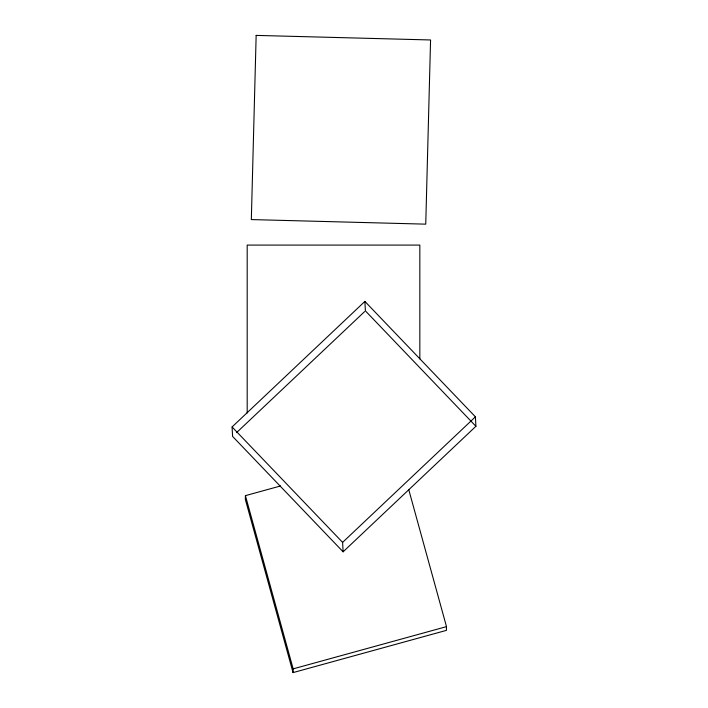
<?xml version="1.0" encoding="UTF-8"?>
<svg xmlns="http://www.w3.org/2000/svg" width="708" height="708" viewBox="0 0 708 708"><rect width="100%" height="100%" fill="white"/><g stroke="black" fill="none" stroke-linecap="round" stroke-linejoin="round"><path stroke-width="1.06" d="M280.563 485.962L245.419 495.644L245.331 499.37L293.059 672.6L446.403 630.377L446.491 626.642L408.728 489.547M293.059 672.6L293.147 668.865L245.419 495.644M232.082 426.951L364.886 301.413L475.413 416.835L475.918 426.287L343.115 551.815L232.587 436.402L232.082 426.951L342.61 542.372L343.115 551.815M236.587 432.615L364.593 311.617M342.61 542.372L475.413 416.835M293.147 668.865L446.491 626.642M475.918 426.287L365.39 310.865L364.886 301.413M419.835 358.894L419.835 245.083L247.189 245.083L247.189 413.029M256.154 35.4L251.331 219.577L425.747 224.153L430.57 39.967L256.154 35.4"/></g></svg>
